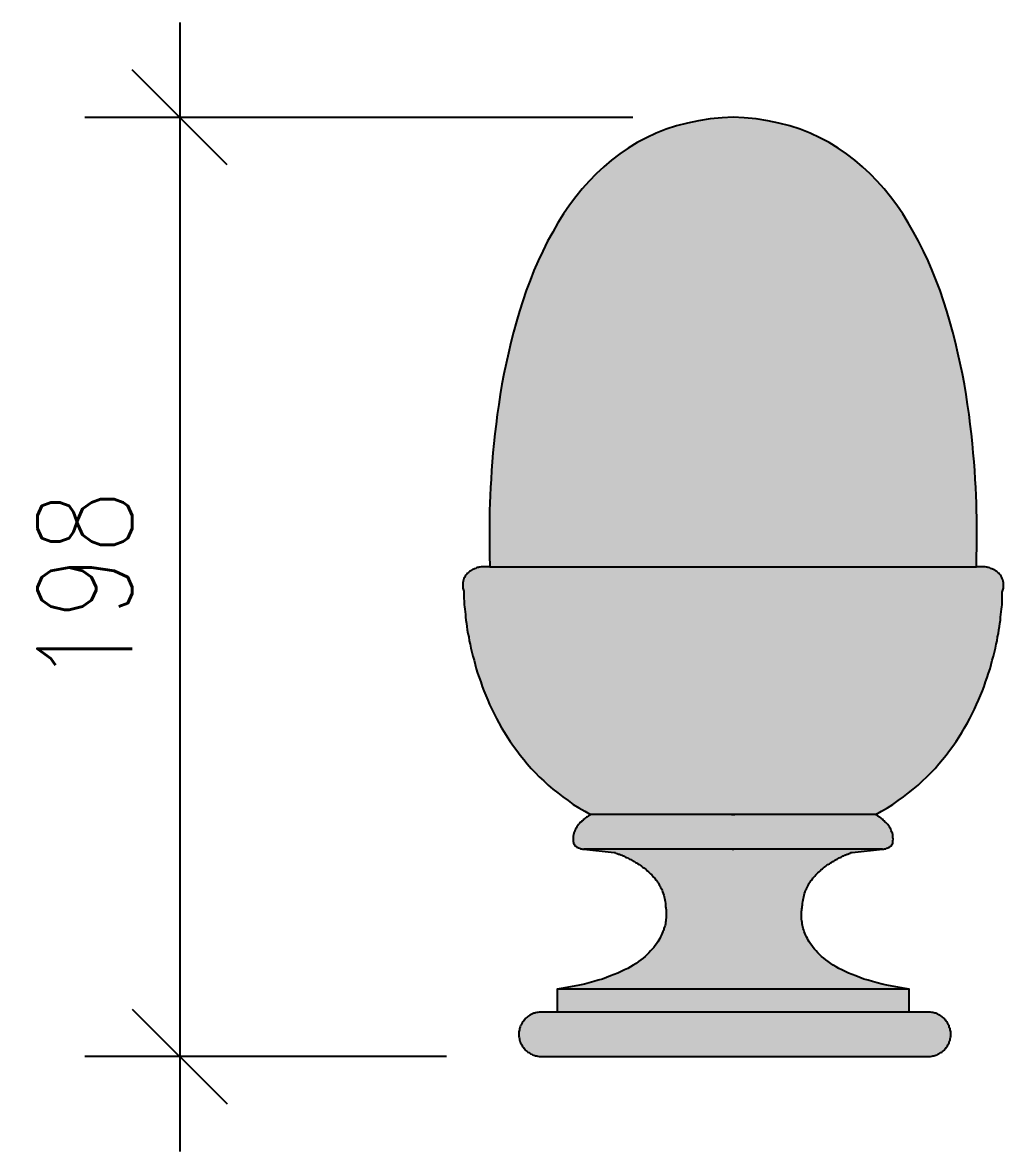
# Model space of a CAD drawing. Header units: millimetres. Extents: x -38686 to 870903, y -23218 to 232707.
# Drawn here: x 16744.2 to 16951, y 24920.7 to 25158.6 of the extents above; entities that cross this region are included whole.
import ezdxf

# ---------------------------------------------------------------- set-up
doc = ezdxf.new("R2010")
doc.units = ezdxf.units.MM
doc.header["$LTSCALE"] = 10
doc.header["$PDMODE"] = 35
doc.header["$PDSIZE"] = 50
doc.layers.add('42 - Detail Hatch', color=7, linetype='Continuous')
doc.layers.add('44 - Detail Text', color=7, linetype='Continuous')
doc.styles.add('1-10', font='romans.shx', dxfattribs={"width": 0.8, "height": 20})
doc.dimstyles.new('1-10', dxfattribs={"dimtxt": 20, "dimasz": 20, "dimexe": 20, "dimexo": 20, "dimgap": 10, "dimtad": 1, "dimdec": 0, "dimzin": 0, "dimdsep": 46, "dimtxsty": '1-10', "dimblk": 'OBLIQUE', "dimcen": 20, "dimdle": 20, "dimclrd": 251, "dimclre": 251, "dimclrt": 251, "dimadec": 0, "dimazin": 0, "dimtfac": 1, "dimtdec": 0, "dimtix": 1, "dimtmove": 1, "dimatfit": 3, "dimfxl": 1, "dimtolj": 1, "dimtzin": 0, "dimlwd": 25, "dimarcsym": 0})

# ---------------------------------------------------------------- blocks, each defined once
blk = doc.blocks.new('_Oblique')
at = {"color": 0, "linetype": 'ByBlock', "lineweight": -2}
blk.add_line((-0.5, -0.5), (0.5, 0.5), dxfattribs=at)
blk = doc.blocks.new('*D58')
at = {"layer": '44 - Detail Text', "color": 251, "lineweight": 25, "transparency": 16777216}
blk.add_line((16777.37, 25158.63), (16777.37, 24920.68), dxfattribs=at)
at = {"layer": '44 - Detail Text', "color": 251, "lineweight": -2, "transparency": 16777216}
for p, q in [((16872.88, 25138.63), (16757.37, 25138.63)), ((16833.63, 24940.68), (16757.37, 24940.68))]:
    blk.add_line(p, q, dxfattribs=at)
at = {"layer": 'Defpoints', "color": 0, "transparency": 16777216}
for p in [(16892.88, 25138.63), (16777.37, 24940.68), (16853.63, 24940.68)]:
    blk.add_point(p, dxfattribs=at)
at = {"layer": '44 - Detail Text', "color": 251, "lineweight": 25, "transparency": 16777216, "xscale": 20, "yscale": 20, "zscale": 20}
for p, rotation in [((16777.37, 25138.63), 90), ((16777.37, 24940.68), 270)]:
    blk.add_blockref('_Oblique', p, dxfattribs=dict(at, rotation=rotation))
at = {"layer": '44 - Detail Text', "color": 251, "transparency": 16777216, "insert": (16757.37, 25039.65), "char_height": 20, "attachment_point": 5, "rotation": 90, "style": '1-10'}
blk.add_mtext('\\A1;198', dxfattribs=at)

msp = doc.modelspace()

# ---------------------------------------------------------------- hatches: boundary and pattern name
at = {"layer": '42 - Detail Hatch', "ltscale": 10}
h = msp.add_hatch(color=69, dxfattribs=at)
h.dxf.hatch_style = 1
h.paths.add_polyline_path([(16894.024, 25138.676), (16891.731, 25138.574), (16889.203, 25138.339), (16886.734, 25137.927), (16884.382, 25137.457), (16882.089, 25136.869), (16879.914, 25136.164), (16877.797, 25135.282), (16875.739, 25134.341), (16873.799, 25133.342), (16871.918, 25132.166), (16870.154, 25130.931), (16868.39, 25129.638), (16866.744, 25128.227), (16865.157, 25126.757), (16863.687, 25125.169), (16862.217, 25123.582), (16860.865, 25121.877), (16859.512, 25120.113), (16858.278, 25118.291), (16857.102, 25116.409), (16855.985, 25114.469), (16854.927, 25112.529), (16853.927, 25110.471), (16852.928, 25108.413), (16852.046, 25106.356), (16851.223, 25104.239), (16850.4, 25102.122), (16849.694, 25099.947), (16848.988, 25097.772), (16848.342, 25095.596), (16847.695, 25093.362), (16847.166, 25091.187), (16846.637, 25088.953), (16846.166, 25086.777), (16845.696, 25084.602), (16845.285, 25082.427), (16844.932, 25080.251), (16844.638, 25078.135), (16844.285, 25076.018), (16844.05, 25073.96), (16843.815, 25071.903), (16843.58, 25069.904), (16843.403, 25067.964), (16843.227, 25066.023), (16843.109, 25064.201), (16842.992, 25062.378), (16842.874, 25060.614), (16842.815, 25058.968), (16842.756, 25057.322), (16842.698, 25055.793), (16842.639, 25054.324), (16842.639, 25052.971), (16842.639, 25051.678), (16842.639, 25050.443), (16842.639, 25049.385), (16842.639, 25048.327), (16842.639, 25047.445), (16842.698, 25046.622), (16842.698, 25045.975), (16842.698, 25045.387), (16842.756, 25044.917), (16842.756, 25044.623), (16842.756, 25044.388), (16842.756, 25043.917), (16841.11, 25043.917), (16841.051, 25043.917), (16840.934, 25043.917), (16840.64, 25043.858), (16840.522, 25043.8), (16840.346, 25043.741), (16840.17, 25043.741), (16839.934, 25043.682), (16839.758, 25043.564), (16839.523, 25043.506), (16839.346, 25043.388), (16839.111, 25043.329), (16838.876, 25043.212), (16838.7, 25043.035), (16838.465, 25042.918), (16838.229, 25042.741), (16838.053, 25042.565), (16837.877, 25042.389), (16837.7, 25042.153), (16837.524, 25041.918), (16837.406, 25041.683), (16837.289, 25041.448), (16837.171, 25041.154), (16837.112, 25040.86), (16837.053, 25040.507), (16837.053, 25040.331), (16837.053, 25040.154), (16837.053, 25039.978), (16837.053, 25039.802), (16837.053, 25039.625), (16837.053, 25039.39), (16837.112, 25039.214), (16837.171, 25038.979), (16837.23, 25038.743), (16837.289, 25038.567), (16837.289, 25038.449), (16837.289, 25038.332), (16837.289, 25038.155), (16837.289, 25037.979), (16837.289, 25037.744), (16837.289, 25037.45), (16837.289, 25037.156), (16837.347, 25036.744), (16837.347, 25036.392), (16837.347, 25035.921), (16837.406, 25035.451), (16837.465, 25034.981), (16837.524, 25034.451), (16837.583, 25033.864), (16837.641, 25033.276), (16837.7, 25032.629), (16837.818, 25031.982), (16837.877, 25031.335), (16837.994, 25030.63), (16838.112, 25029.866), (16838.288, 25029.16), (16838.406, 25028.337), (16838.582, 25027.573), (16838.758, 25026.75), (16838.935, 25025.926), (16839.17, 25025.045), (16839.405, 25024.221), (16839.64, 25023.34), (16839.876, 25022.399), (16840.17, 25021.517), (16840.463, 25020.576), (16840.816, 25019.636), (16841.11, 25018.695), (16841.463, 25017.754), (16841.875, 25016.814), (16842.286, 25015.814), (16842.698, 25014.873), (16843.168, 25013.874), (16843.638, 25012.933), (16844.109, 25011.934), (16844.638, 25010.993), (16845.226, 25009.994), (16845.814, 25008.994), (16846.402, 25008.053), (16847.048, 25007.054), (16847.695, 25006.113), (16848.401, 25005.172), (16849.106, 25004.232), (16849.87, 25003.291), (16850.635, 25002.35), (16851.458, 25001.41), (16852.281, 25000.528), (16853.163, 24999.646), (16854.103, 24998.764), (16855.044, 24997.882), (16856.044, 24997.059), (16857.043, 24996.236), (16858.101, 24995.413), (16859.219, 24994.649), (16860.336, 24993.825), (16861.511, 24993.12), (16862.746, 24992.414), (16863.981, 24991.709), (16863.922, 24991.65), (16863.804, 24991.591), (16863.569, 24991.415), (16863.452, 24991.356), (16863.275, 24991.239), (16863.099, 24991.121), (16862.922, 24991.003), (16862.746, 24990.886), (16862.57, 24990.709), (16862.393, 24990.533), (16862.217, 24990.357), (16862.041, 24990.18), (16861.805, 24990.004), (16861.629, 24989.769), (16861.453, 24989.592), (16861.276, 24989.357), (16861.1, 24989.122), (16860.924, 24988.828), (16860.806, 24988.593), (16860.688, 24988.299), (16860.571, 24988.005), (16860.453, 24987.77), (16860.394, 24987.417), (16860.336, 24987.123), (16860.336, 24986.829), (16860.277, 24986.476), (16860.336, 24986.124), (16860.336, 24985.947), (16860.394, 24985.771), (16860.394, 24985.594), (16860.453, 24985.418), (16860.512, 24985.418), (16860.571, 24985.3), (16860.747, 24985.124), (16860.865, 24985.006), (16860.982, 24984.948), (16861.1, 24984.83), (16861.276, 24984.712), (16861.453, 24984.654), (16861.629, 24984.595), (16861.864, 24984.477), (16862.099, 24984.477), (16862.335, 24984.419), (16862.57, 24984.419), (16868.919, 24983.713), (16869.037, 24983.654), (16869.155, 24983.654), (16869.331, 24983.537), (16869.566, 24983.478), (16869.86, 24983.36), (16870.036, 24983.301), (16870.213, 24983.243), (16870.33, 24983.184), (16870.566, 24983.125), (16870.742, 24983.007), (16870.918, 24982.949), (16871.154, 24982.831), (16871.33, 24982.714), (16871.565, 24982.655), (16871.8, 24982.537), (16871.977, 24982.42), (16872.212, 24982.302), (16872.447, 24982.184), (16872.682, 24982.067), (16872.976, 24981.89), (16873.211, 24981.773), (16873.446, 24981.596), (16873.682, 24981.479), (16873.917, 24981.302), (16874.211, 24981.126), (16874.446, 24981.009), (16874.681, 24980.832), (16874.916, 24980.597), (16875.21, 24980.421), (16875.445, 24980.244), (16875.681, 24980.068), (16875.916, 24979.833), (16876.151, 24979.597), (16876.386, 24979.421), (16876.621, 24979.186), (16876.856, 24978.951), (16877.092, 24978.716), (16877.268, 24978.48), (16877.503, 24978.245), (16877.68, 24977.951), (16877.915, 24977.716), (16878.091, 24977.422), (16878.267, 24977.187), (16878.444, 24976.893), (16878.62, 24976.599), (16878.738, 24976.305), (16878.914, 24976.011), (16879.032, 24975.717), (16879.149, 24975.364), (16879.267, 24975.07), (16879.385, 24974.718), (16879.502, 24974.365), (16879.561, 24974.071), (16879.62, 24973.718), (16879.679, 24973.365), (16879.737, 24972.954), (16879.737, 24972.601), (16879.737, 24972.542), (16879.796, 24972.425), (16879.796, 24972.248), (16879.855, 24972.013), (16879.855, 24971.837), (16879.914, 24971.66), (16879.914, 24971.484), (16879.914, 24971.308), (16879.914, 24971.072), (16879.914, 24970.837), (16879.914, 24970.602), (16879.914, 24970.367), (16879.914, 24970.132), (16879.914, 24969.838), (16879.855, 24969.544), (16879.855, 24969.25), (16879.796, 24968.956), (16879.737, 24968.662), (16879.679, 24968.309), (16879.561, 24968.015), (16879.443, 24967.662), (16879.385, 24967.31), (16879.208, 24967.016), (16879.091, 24966.663), (16878.914, 24966.31), (16878.738, 24965.899), (16878.561, 24965.546), (16878.385, 24965.193), (16878.15, 24964.84), (16877.856, 24964.429), (16877.621, 24964.076), (16877.327, 24963.665), (16876.974, 24963.312), (16876.621, 24962.959), (16876.269, 24962.547), (16875.916, 24962.195), (16875.504, 24961.783), (16875.034, 24961.43), (16874.564, 24961.078), (16874.093, 24960.725), (16873.564, 24960.313), (16872.976, 24959.961), (16872.388, 24959.608), (16871.8, 24959.255), (16871.095, 24958.961), (16870.448, 24958.608), (16869.742, 24958.256), (16868.978, 24957.962), (16868.155, 24957.668), (16867.332, 24957.315), (16866.509, 24957.021), (16865.568, 24956.786), (16864.627, 24956.492), (16863.687, 24956.198), (16862.687, 24955.963), (16861.629, 24955.727), (16860.512, 24955.492), (16859.336, 24955.316), (16858.16, 24955.081), (16856.926, 24954.904), (16856.926, 24950.025), (16853.633, 24950.025), (16853.339, 24950.025), (16853.104, 24950.025), (16852.869, 24949.966), (16852.634, 24949.966), (16852.398, 24949.907), (16852.222, 24949.848), (16851.987, 24949.789), (16851.752, 24949.672), (16851.575, 24949.613), (16851.34, 24949.495), (16851.164, 24949.378), (16850.929, 24949.26), (16850.752, 24949.143), (16850.576, 24948.966), (16850.4, 24948.849), (16850.223, 24948.672), (16850.106, 24948.496), (16849.929, 24948.32), (16849.812, 24948.143), (16849.694, 24947.967), (16849.576, 24947.79), (16849.459, 24947.614), (16849.341, 24947.379), (16849.224, 24947.202), (16849.165, 24946.967), (16849.047, 24946.732), (16848.988, 24946.556), (16848.988, 24946.321), (16848.93, 24946.085), (16848.871, 24945.85), (16848.871, 24945.615), (16848.871, 24945.38), (16848.871, 24945.145), (16848.871, 24944.91), (16848.93, 24944.674), (16848.988, 24944.439), (16848.988, 24944.204), (16849.047, 24943.969), (16849.165, 24943.734), (16849.224, 24943.557), (16849.341, 24943.322), (16849.459, 24943.146), (16849.576, 24942.911), (16849.694, 24942.734), (16849.812, 24942.558), (16849.929, 24942.381), (16850.106, 24942.205), (16850.223, 24942.029), (16850.4, 24941.911), (16850.576, 24941.735), (16850.752, 24941.617), (16850.929, 24941.5), (16851.164, 24941.382), (16851.34, 24941.264), (16851.575, 24941.147), (16851.752, 24941.029), (16851.987, 24940.97), (16852.222, 24940.912), (16852.398, 24940.853), (16852.634, 24940.794), (16852.869, 24940.735), (16853.104, 24940.676), (16853.339, 24940.676), (16853.633, 24940.676), (16935.12, 24940.676), (16935.414, 24940.676), (16935.65, 24940.676), (16935.885, 24940.735), (16936.12, 24940.794), (16936.355, 24940.853), (16936.532, 24940.912), (16936.767, 24940.97), (16937.002, 24941.029), (16937.178, 24941.147), (16937.413, 24941.264), (16937.59, 24941.382), (16937.825, 24941.5), (16938.001, 24941.617), (16938.178, 24941.735), (16938.354, 24941.911), (16938.472, 24942.029), (16938.648, 24942.205), (16938.824, 24942.381), (16938.942, 24942.558), (16939.06, 24942.734), (16939.177, 24942.911), (16939.295, 24943.146), (16939.412, 24943.322), (16939.53, 24943.557), (16939.589, 24943.734), (16939.648, 24943.969), (16939.765, 24944.204), (16939.765, 24944.439), (16939.824, 24944.674), (16939.883, 24944.91), (16939.883, 24945.145), (16939.883, 24945.38), (16939.883, 24945.615), (16939.883, 24945.85), (16939.824, 24946.085), (16939.765, 24946.321), (16939.765, 24946.556), (16939.648, 24946.732), (16939.589, 24946.967), (16939.53, 24947.202), (16939.412, 24947.379), (16939.295, 24947.614), (16939.177, 24947.79), (16939.06, 24947.967), (16938.942, 24948.143), (16938.824, 24948.32), (16938.648, 24948.496), (16938.472, 24948.672), (16938.354, 24948.849), (16938.178, 24948.966), (16938.001, 24949.143), (16937.825, 24949.26), (16937.59, 24949.378), (16937.413, 24949.495), (16937.178, 24949.613), (16937.002, 24949.672), (16936.767, 24949.789), (16936.532, 24949.848), (16936.355, 24949.907), (16936.12, 24949.966), (16935.885, 24949.966), (16935.65, 24950.025), (16935.414, 24950.025), (16935.12, 24950.025), (16931.123, 24950.025), (16931.123, 24954.904), (16929.888, 24955.081), (16928.712, 24955.316), (16927.536, 24955.492), (16926.419, 24955.727), (16925.42, 24955.963), (16924.361, 24956.198), (16923.421, 24956.492), (16922.48, 24956.786), (16921.598, 24957.021), (16920.716, 24957.315), (16919.893, 24957.668), (16919.129, 24957.962), (16918.364, 24958.256), (16917.659, 24958.608), (16916.953, 24958.961), (16916.307, 24959.255), (16915.719, 24959.608), (16915.131, 24959.961), (16914.602, 24960.313), (16914.073, 24960.725), (16913.543, 24961.078), (16913.132, 24961.43), (16912.661, 24961.783), (16912.25, 24962.195), (16911.897, 24962.547), (16911.544, 24962.959), (16911.192, 24963.312), (16910.898, 24963.665), (16910.604, 24964.076), (16910.31, 24964.429), (16910.075, 24964.84), (16909.839, 24965.193), (16909.663, 24965.546), (16909.487, 24965.899), (16909.31, 24966.31), (16909.134, 24966.663), (16909.016, 24967.016), (16908.899, 24967.31), (16908.781, 24967.662), (16908.722, 24968.015), (16908.664, 24968.309), (16908.605, 24968.662), (16908.546, 24968.956), (16908.487, 24969.25), (16908.428, 24969.544), (16908.428, 24969.838), (16908.428, 24970.132), (16908.428, 24970.367), (16908.428, 24970.602), (16908.428, 24970.837), (16908.428, 24971.072), (16908.428, 24971.308), (16908.487, 24971.484), (16908.487, 24971.66), (16908.487, 24971.837), (16908.546, 24972.013), (16908.605, 24972.248), (16908.605, 24972.425), (16908.664, 24972.542), (16908.664, 24972.601), (16908.664, 24972.954), (16908.722, 24973.365), (16908.781, 24973.718), (16908.84, 24974.071), (16908.899, 24974.365), (16909.016, 24974.718), (16909.075, 24975.07), (16909.193, 24975.364), (16909.31, 24975.717), (16909.487, 24976.011), (16909.604, 24976.305), (16909.781, 24976.599), (16909.898, 24976.893), (16910.075, 24977.187), (16910.251, 24977.422), (16910.427, 24977.716), (16910.663, 24977.951), (16910.839, 24978.245), (16911.015, 24978.48), (16911.25, 24978.716), (16911.486, 24978.951), (16911.662, 24979.186), (16911.897, 24979.421), (16912.132, 24979.597), (16912.368, 24979.833), (16912.603, 24980.068), (16912.838, 24980.244), (16913.073, 24980.421), (16913.308, 24980.597), (16913.543, 24980.832), (16913.779, 24981.009), (16914.014, 24981.126), (16914.308, 24981.302), (16914.543, 24981.479), (16914.778, 24981.596), (16915.013, 24981.773), (16915.248, 24981.89), (16915.484, 24982.067), (16915.719, 24982.184), (16915.954, 24982.302), (16916.13, 24982.42), (16916.365, 24982.537), (16916.601, 24982.655), (16916.777, 24982.714), (16917.012, 24982.831), (16917.189, 24982.949), (16917.365, 24983.007), (16917.541, 24983.125), (16917.718, 24983.184), (16917.894, 24983.243), (16918.07, 24983.301), (16918.188, 24983.36), (16918.482, 24983.478), (16918.717, 24983.537), (16918.894, 24983.654), (16919.011, 24983.654), (16919.129, 24983.713), (16925.478, 24984.419), (16925.714, 24984.419), (16925.949, 24984.477), (16926.184, 24984.477), (16926.419, 24984.595), (16926.595, 24984.654), (16926.772, 24984.712), (16926.948, 24984.83), (16927.066, 24984.948), (16927.183, 24985.006), (16927.301, 24985.124), (16927.477, 24985.3), (16927.536, 24985.418), (16927.595, 24985.418), (16927.654, 24985.594), (16927.654, 24985.771), (16927.713, 24985.947), (16927.713, 24986.124), (16927.771, 24986.476), (16927.713, 24986.829), (16927.713, 24987.123), (16927.654, 24987.417), (16927.595, 24987.77), (16927.477, 24988.005), (16927.36, 24988.299), (16927.242, 24988.593), (16927.125, 24988.828), (16926.948, 24989.122), (16926.772, 24989.357), (16926.595, 24989.592), (16926.419, 24989.769), (16926.243, 24990.004), (16926.008, 24990.18), (16925.831, 24990.357), (16925.655, 24990.533), (16925.478, 24990.709), (16925.302, 24990.886), (16925.126, 24991.003), (16924.949, 24991.121), (16924.773, 24991.239), (16924.596, 24991.356), (16924.479, 24991.415), (16924.244, 24991.591), (16924.126, 24991.65), (16924.067, 24991.709), (16925.302, 24992.414), (16926.537, 24993.12), (16927.713, 24993.825), (16928.83, 24994.649), (16929.947, 24995.413), (16931.005, 24996.236), (16932.004, 24997.059), (16933.004, 24997.882), (16933.945, 24998.764), (16934.885, 24999.646), (16935.767, 25000.528), (16936.59, 25001.41), (16937.413, 25002.35), (16938.178, 25003.291), (16938.942, 25004.232), (16939.648, 25005.172), (16940.353, 25006.113), (16941, 25007.054), (16941.647, 25008.053), (16942.234, 25008.994), (16942.822, 25009.994), (16943.41, 25010.993), (16943.939, 25011.934), (16944.41, 25012.933), (16944.88, 25013.874), (16945.35, 25014.873), (16945.762, 25015.814), (16946.174, 25016.814), (16946.585, 25017.754), (16946.938, 25018.695), (16947.232, 25019.636), (16947.585, 25020.576), (16947.879, 25021.517), (16948.173, 25022.399), (16948.408, 25023.34), (16948.643, 25024.221), (16948.878, 25025.045), (16949.113, 25025.926), (16949.29, 25026.75), (16949.466, 25027.573), (16949.642, 25028.337), (16949.76, 25029.16), (16949.936, 25029.866), (16950.054, 25030.63), (16950.172, 25031.335), (16950.23, 25031.982), (16950.348, 25032.629), (16950.407, 25033.276), (16950.465, 25033.864), (16950.524, 25034.451), (16950.583, 25034.981), (16950.642, 25035.451), (16950.701, 25035.921), (16950.701, 25036.392), (16950.701, 25036.744), (16950.759, 25037.156), (16950.759, 25037.45), (16950.759, 25037.744), (16950.759, 25037.979), (16950.759, 25038.155), (16950.759, 25038.332), (16950.759, 25038.449), (16950.759, 25038.567), (16950.818, 25038.743), (16950.877, 25038.979), (16950.936, 25039.214), (16950.995, 25039.39), (16950.995, 25039.625), (16950.995, 25039.802), (16950.995, 25039.978), (16950.995, 25040.154), (16950.995, 25040.331), (16950.995, 25040.507), (16950.936, 25040.86), (16950.877, 25041.154), (16950.759, 25041.448), (16950.642, 25041.683), (16950.524, 25041.918), (16950.348, 25042.153), (16950.172, 25042.389), (16949.995, 25042.565), (16949.819, 25042.741), (16949.584, 25042.918), (16949.348, 25043.035), (16949.172, 25043.212), (16948.937, 25043.329), (16948.702, 25043.388), (16948.525, 25043.506), (16948.29, 25043.564), (16948.114, 25043.682), (16947.879, 25043.741), (16947.702, 25043.741), (16947.526, 25043.8), (16947.408, 25043.858), (16947.114, 25043.917), (16946.997, 25043.917), (16946.938, 25043.917), (16945.292, 25043.917), (16945.292, 25044.388), (16945.292, 25044.623), (16945.292, 25044.917), (16945.35, 25045.387), (16945.35, 25045.975), (16945.35, 25046.622), (16945.409, 25047.445), (16945.409, 25048.327), (16945.409, 25049.385), (16945.409, 25050.443), (16945.409, 25051.678), (16945.409, 25052.971), (16945.409, 25054.324), (16945.35, 25055.793), (16945.292, 25057.322), (16945.233, 25058.968), (16945.174, 25060.614), (16945.057, 25062.378), (16944.939, 25064.201), (16944.821, 25066.023), (16944.645, 25067.964), (16944.469, 25069.904), (16944.233, 25071.903), (16943.998, 25073.96), (16943.763, 25076.018), (16943.41, 25078.135), (16943.116, 25080.251), (16942.764, 25082.427), (16942.352, 25084.602), (16941.882, 25086.777), (16941.411, 25088.953), (16940.882, 25091.187), (16940.353, 25093.362), (16939.706, 25095.596), (16939.06, 25097.772), (16938.354, 25099.947), (16937.649, 25102.122), (16936.825, 25104.239), (16936.002, 25106.356), (16935.12, 25108.413), (16934.121, 25110.471), (16933.122, 25112.529), (16932.063, 25114.469), (16930.946, 25116.409), (16929.77, 25118.291), (16928.536, 25120.113), (16927.183, 25121.877), (16925.831, 25123.582), (16924.361, 25125.169), (16922.891, 25126.757), (16921.304, 25128.227), (16919.658, 25129.638), (16917.894, 25130.931), (16916.13, 25132.166), (16914.249, 25133.342), (16912.309, 25134.341), (16910.251, 25135.282), (16908.134, 25136.164), (16905.959, 25136.869), (16903.666, 25137.457), (16901.314, 25137.927), (16898.845, 25138.339), (16896.317, 25138.574)])

# ---------------------------------------------------------------- linework, layer by layer
at = {"color": 252}
msp.add_line((16842.756, 25043.917), (16945.292, 25043.917), dxfattribs=at)
at = {"color": 0, "linetype": 'Continuous'}
for points in [[(16894.024, 25138.676), (16891.731, 25138.574), (16889.203, 25138.339), (16886.734, 25137.927), (16884.382, 25137.457), (16882.089, 25136.869), (16879.914, 25136.164), (16877.797, 25135.282), (16875.739, 25134.341), (16873.799, 25133.342), (16871.918, 25132.166), (16870.154, 25130.931), (16868.39, 25129.638), (16866.744, 25128.227), (16865.157, 25126.757), (16863.687, 25125.169), (16862.217, 25123.582), (16860.865, 25121.877), (16859.512, 25120.113), (16858.278, 25118.291), (16857.102, 25116.409), (16855.985, 25114.469), (16854.927, 25112.529), (16853.927, 25110.471), (16852.928, 25108.413), (16852.046, 25106.356), (16851.223, 25104.239), (16850.4, 25102.122), (16849.694, 25099.947), (16848.988, 25097.772), (16848.342, 25095.596), (16847.695, 25093.362), (16847.166, 25091.187), (16846.637, 25088.953), (16846.166, 25086.777), (16845.696, 25084.602), (16845.285, 25082.427), (16844.932, 25080.251), (16844.638, 25078.135), (16844.285, 25076.018), (16844.05, 25073.96), (16843.815, 25071.903), (16843.58, 25069.904), (16843.403, 25067.964), (16843.227, 25066.023), (16843.109, 25064.201), (16842.992, 25062.378), (16842.874, 25060.614), (16842.815, 25058.968), (16842.756, 25057.322), (16842.698, 25055.793), (16842.639, 25054.324), (16842.639, 25052.971), (16842.639, 25051.678), (16842.639, 25050.443), (16842.639, 25049.385), (16842.639, 25048.327), (16842.639, 25047.445), (16842.698, 25046.622), (16842.698, 25045.975), (16842.698, 25045.387), (16842.756, 25044.917), (16842.756, 25044.623), (16842.756, 25044.388), (16842.756, 25043.917)], [(16945.292, 25043.917), (16945.292, 25044.388), (16945.292, 25044.623), (16945.292, 25044.917), (16945.35, 25045.387), (16945.35, 25045.975), (16945.35, 25046.622), (16945.409, 25047.445), (16945.409, 25048.327), (16945.409, 25049.385), (16945.409, 25050.443), (16945.409, 25051.678), (16945.409, 25052.971), (16945.409, 25054.324), (16945.35, 25055.793), (16945.292, 25057.322), (16945.233, 25058.968), (16945.174, 25060.614), (16945.057, 25062.378), (16944.939, 25064.201), (16944.821, 25066.023), (16944.645, 25067.964), (16944.469, 25069.904), (16944.233, 25071.903), (16943.998, 25073.96), (16943.763, 25076.018), (16943.41, 25078.135), (16943.116, 25080.251), (16942.764, 25082.427), (16942.352, 25084.602), (16941.882, 25086.777), (16941.411, 25088.953), (16940.882, 25091.187), (16940.353, 25093.362), (16939.706, 25095.596), (16939.06, 25097.772), (16938.354, 25099.947), (16937.649, 25102.122), (16936.825, 25104.239), (16936.002, 25106.356), (16935.12, 25108.413), (16934.121, 25110.471), (16933.122, 25112.529), (16932.063, 25114.469), (16930.946, 25116.409), (16929.77, 25118.291), (16928.536, 25120.113), (16927.183, 25121.877), (16925.831, 25123.582), (16924.361, 25125.169), (16922.891, 25126.757), (16921.304, 25128.227), (16919.658, 25129.638), (16917.894, 25130.931), (16916.13, 25132.166), (16914.249, 25133.342), (16912.309, 25134.341), (16910.251, 25135.282), (16908.134, 25136.164), (16905.959, 25136.869), (16903.666, 25137.457), (16901.314, 25137.927), (16898.845, 25138.339), (16896.317, 25138.574), (16894.024, 25138.676)], [(16842.756, 25043.917), (16841.11, 25043.917), (16841.051, 25043.917), (16840.934, 25043.917), (16840.64, 25043.858), (16840.522, 25043.8), (16840.346, 25043.741), (16840.17, 25043.741), (16839.934, 25043.682), (16839.758, 25043.564), (16839.523, 25043.506), (16839.346, 25043.388), (16839.111, 25043.329), (16838.876, 25043.212), (16838.7, 25043.035), (16838.465, 25042.918), (16838.229, 25042.741), (16838.053, 25042.565), (16837.877, 25042.389), (16837.7, 25042.153), (16837.524, 25041.918), (16837.406, 25041.683), (16837.289, 25041.448), (16837.171, 25041.154), (16837.112, 25040.86), (16837.053, 25040.507), (16837.053, 25040.331), (16837.053, 25040.154), (16837.053, 25039.978), (16837.053, 25039.802), (16837.053, 25039.625), (16837.053, 25039.39), (16837.112, 25039.214), (16837.171, 25038.979), (16837.23, 25038.743), (16837.289, 25038.567), (16837.289, 25038.449), (16837.289, 25038.332), (16837.289, 25038.155), (16837.289, 25037.979), (16837.289, 25037.744), (16837.289, 25037.45), (16837.289, 25037.156), (16837.347, 25036.744), (16837.347, 25036.392), (16837.347, 25035.921), (16837.406, 25035.451), (16837.465, 25034.981), (16837.524, 25034.451), (16837.583, 25033.864), (16837.641, 25033.276), (16837.7, 25032.629), (16837.818, 25031.982), (16837.877, 25031.335), (16837.994, 25030.63), (16838.112, 25029.866), (16838.288, 25029.16), (16838.406, 25028.337), (16838.582, 25027.573), (16838.758, 25026.75), (16838.935, 25025.926), (16839.17, 25025.045), (16839.405, 25024.221), (16839.64, 25023.34), (16839.876, 25022.399), (16840.17, 25021.517), (16840.463, 25020.576), (16840.816, 25019.636), (16841.11, 25018.695), (16841.463, 25017.754), (16841.875, 25016.814), (16842.286, 25015.814), (16842.698, 25014.873), (16843.168, 25013.874), (16843.638, 25012.933), (16844.109, 25011.934), (16844.638, 25010.993), (16845.226, 25009.994), (16845.814, 25008.994), (16846.402, 25008.053), (16847.048, 25007.054), (16847.695, 25006.113), (16848.401, 25005.172), (16849.106, 25004.232), (16849.87, 25003.291), (16850.635, 25002.35), (16851.458, 25001.41), (16852.281, 25000.528), (16853.163, 24999.646), (16854.103, 24998.764), (16855.044, 24997.882), (16856.044, 24997.059), (16857.043, 24996.236), (16858.101, 24995.413), (16859.219, 24994.649), (16860.336, 24993.825), (16861.511, 24993.12), (16862.746, 24992.414), (16863.981, 24991.709), (16863.922, 24991.65), (16863.804, 24991.591), (16863.569, 24991.415), (16863.452, 24991.356), (16863.275, 24991.239), (16863.099, 24991.121), (16862.922, 24991.003), (16862.746, 24990.886), (16862.57, 24990.709), (16862.393, 24990.533), (16862.217, 24990.357), (16862.041, 24990.18), (16861.805, 24990.004), (16861.629, 24989.769), (16861.453, 24989.592), (16861.276, 24989.357), (16861.1, 24989.122), (16860.924, 24988.828), (16860.806, 24988.593), (16860.688, 24988.299), (16860.571, 24988.005), (16860.453, 24987.77), (16860.394, 24987.417), (16860.336, 24987.123), (16860.336, 24986.829), (16860.277, 24986.476), (16860.336, 24986.124), (16860.336, 24985.947), (16860.394, 24985.771), (16860.394, 24985.594), (16860.453, 24985.418), (16860.512, 24985.418), (16860.571, 24985.3), (16860.747, 24985.124), (16860.865, 24985.006), (16860.982, 24984.948), (16861.1, 24984.83), (16861.276, 24984.712), (16861.453, 24984.654), (16861.629, 24984.595), (16861.864, 24984.477), (16862.099, 24984.477), (16862.335, 24984.419), (16862.57, 24984.419), (16868.919, 24983.713), (16868.919, 24983.713), (16869.037, 24983.654), (16869.155, 24983.654), (16869.331, 24983.537), (16869.566, 24983.478), (16869.86, 24983.36), (16870.036, 24983.301), (16870.213, 24983.243), (16870.33, 24983.184), (16870.566, 24983.125), (16870.742, 24983.007), (16870.918, 24982.949), (16871.154, 24982.831), (16871.33, 24982.714), (16871.565, 24982.655), (16871.8, 24982.537), (16871.977, 24982.42), (16872.212, 24982.302), (16872.447, 24982.184), (16872.682, 24982.067), (16872.976, 24981.89), (16873.211, 24981.773), (16873.446, 24981.596), (16873.682, 24981.479), (16873.917, 24981.302), (16874.211, 24981.126), (16874.446, 24981.009), (16874.681, 24980.832), (16874.916, 24980.597), (16875.21, 24980.421), (16875.445, 24980.244), (16875.681, 24980.068), (16875.916, 24979.833), (16876.151, 24979.597), (16876.386, 24979.421), (16876.621, 24979.186), (16876.856, 24978.951), (16877.092, 24978.716), (16877.268, 24978.48), (16877.503, 24978.245), (16877.68, 24977.951), (16877.915, 24977.716), (16878.091, 24977.422), (16878.267, 24977.187), (16878.444, 24976.893), (16878.62, 24976.599), (16878.738, 24976.305), (16878.914, 24976.011), (16879.032, 24975.717), (16879.149, 24975.364), (16879.267, 24975.07), (16879.385, 24974.718), (16879.502, 24974.365), (16879.561, 24974.071), (16879.62, 24973.718), (16879.679, 24973.365), (16879.737, 24972.954), (16879.737, 24972.601), (16879.737, 24972.542), (16879.796, 24972.425), (16879.796, 24972.248), (16879.855, 24972.013), (16879.855, 24971.837), (16879.914, 24971.66), (16879.914, 24971.484), (16879.914, 24971.308), (16879.914, 24971.072), (16879.914, 24970.837), (16879.914, 24970.602), (16879.914, 24970.367), (16879.914, 24970.132), (16879.914, 24969.838), (16879.855, 24969.544), (16879.855, 24969.25), (16879.796, 24968.956), (16879.737, 24968.662), (16879.679, 24968.309), (16879.561, 24968.015), (16879.443, 24967.662), (16879.385, 24967.31), (16879.208, 24967.016), (16879.091, 24966.663), (16878.914, 24966.31), (16878.738, 24965.899), (16878.561, 24965.546), (16878.385, 24965.193), (16878.15, 24964.84), (16877.856, 24964.429), (16877.621, 24964.076), (16877.327, 24963.665), (16876.974, 24963.312), (16876.621, 24962.959), (16876.269, 24962.547), (16875.916, 24962.195), (16875.504, 24961.783), (16875.034, 24961.43), (16874.564, 24961.078), (16874.093, 24960.725), (16873.564, 24960.313), (16872.976, 24959.961), (16872.388, 24959.608), (16871.8, 24959.255), (16871.095, 24958.961), (16870.448, 24958.608), (16869.742, 24958.256), (16868.978, 24957.962), (16868.155, 24957.668), (16867.332, 24957.315), (16866.509, 24957.021), (16865.568, 24956.786), (16864.627, 24956.492), (16863.687, 24956.198), (16862.687, 24955.963), (16861.629, 24955.727), (16860.512, 24955.492), (16859.336, 24955.316), (16858.16, 24955.081), (16856.926, 24954.904), (16856.926, 24950.025)], [(16931.123, 24950.025), (16931.123, 24954.904), (16929.888, 24955.081), (16928.712, 24955.316), (16927.536, 24955.492), (16926.419, 24955.727), (16925.42, 24955.963), (16924.361, 24956.198), (16923.421, 24956.492), (16922.48, 24956.786), (16921.598, 24957.021), (16920.716, 24957.315), (16919.893, 24957.668), (16919.129, 24957.962), (16918.364, 24958.256), (16917.659, 24958.608), (16916.953, 24958.961), (16916.307, 24959.255), (16915.719, 24959.608), (16915.131, 24959.961), (16914.602, 24960.313), (16914.073, 24960.725), (16913.543, 24961.078), (16913.132, 24961.43), (16912.661, 24961.783), (16912.25, 24962.195), (16911.897, 24962.547), (16911.544, 24962.959), (16911.192, 24963.312), (16910.898, 24963.665), (16910.604, 24964.076), (16910.31, 24964.429), (16910.075, 24964.84), (16909.839, 24965.193), (16909.663, 24965.546), (16909.487, 24965.899), (16909.31, 24966.31), (16909.134, 24966.663), (16909.016, 24967.016), (16908.899, 24967.31), (16908.781, 24967.662), (16908.722, 24968.015), (16908.664, 24968.309), (16908.605, 24968.662), (16908.546, 24968.956), (16908.487, 24969.25), (16908.428, 24969.544), (16908.428, 24969.838), (16908.428, 24970.132), (16908.428, 24970.367), (16908.428, 24970.602), (16908.428, 24970.837), (16908.428, 24971.072), (16908.428, 24971.308), (16908.487, 24971.484), (16908.487, 24971.66), (16908.487, 24971.837), (16908.546, 24972.013), (16908.605, 24972.248), (16908.605, 24972.425), (16908.664, 24972.542), (16908.664, 24972.601), (16908.664, 24972.954), (16908.722, 24973.365), (16908.781, 24973.718), (16908.84, 24974.071), (16908.899, 24974.365), (16909.016, 24974.718), (16909.075, 24975.07), (16909.193, 24975.364), (16909.31, 24975.717), (16909.487, 24976.011), (16909.604, 24976.305), (16909.781, 24976.599), (16909.898, 24976.893), (16910.075, 24977.187), (16910.251, 24977.422), (16910.427, 24977.716), (16910.663, 24977.951), (16910.839, 24978.245), (16911.015, 24978.48), (16911.25, 24978.716), (16911.486, 24978.951), (16911.662, 24979.186), (16911.897, 24979.421), (16912.132, 24979.597), (16912.368, 24979.833), (16912.603, 24980.068), (16912.838, 24980.244), (16913.073, 24980.421), (16913.308, 24980.597), (16913.543, 24980.832), (16913.779, 24981.009), (16914.014, 24981.126), (16914.308, 24981.302), (16914.543, 24981.479), (16914.778, 24981.596), (16915.013, 24981.773), (16915.248, 24981.89), (16915.484, 24982.067), (16915.719, 24982.184), (16915.954, 24982.302), (16916.13, 24982.42), (16916.365, 24982.537), (16916.601, 24982.655), (16916.777, 24982.714), (16917.012, 24982.831), (16917.189, 24982.949), (16917.365, 24983.007), (16917.541, 24983.125), (16917.718, 24983.184), (16917.894, 24983.243), (16918.07, 24983.301), (16918.188, 24983.36), (16918.482, 24983.478), (16918.717, 24983.537), (16918.894, 24983.654), (16919.011, 24983.654), (16919.129, 24983.713), (16919.129, 24983.713), (16925.478, 24984.419), (16925.714, 24984.419), (16925.949, 24984.477), (16926.184, 24984.477), (16926.419, 24984.595), (16926.595, 24984.654), (16926.772, 24984.712), (16926.948, 24984.83), (16927.066, 24984.948), (16927.183, 24985.006), (16927.301, 24985.124), (16927.477, 24985.3), (16927.536, 24985.418), (16927.595, 24985.418), (16927.654, 24985.594), (16927.654, 24985.771), (16927.713, 24985.947), (16927.713, 24986.124), (16927.771, 24986.476), (16927.713, 24986.829), (16927.713, 24987.123), (16927.654, 24987.417), (16927.595, 24987.77), (16927.477, 24988.005), (16927.36, 24988.299), (16927.242, 24988.593), (16927.125, 24988.828), (16926.948, 24989.122), (16926.772, 24989.357), (16926.595, 24989.592), (16926.419, 24989.769), (16926.243, 24990.004), (16926.008, 24990.18), (16925.831, 24990.357), (16925.655, 24990.533), (16925.478, 24990.709), (16925.302, 24990.886), (16925.126, 24991.003), (16924.949, 24991.121), (16924.773, 24991.239), (16924.596, 24991.356), (16924.479, 24991.415), (16924.244, 24991.591), (16924.126, 24991.65), (16924.067, 24991.709), (16925.302, 24992.414), (16926.537, 24993.12), (16927.713, 24993.825), (16928.83, 24994.649), (16929.947, 24995.413), (16931.005, 24996.236), (16932.004, 24997.059), (16933.004, 24997.882), (16933.945, 24998.764), (16934.885, 24999.646), (16935.767, 25000.528), (16936.59, 25001.41), (16937.413, 25002.35), (16938.178, 25003.291), (16938.942, 25004.232), (16939.648, 25005.172), (16940.353, 25006.113), (16941, 25007.054), (16941.647, 25008.053), (16942.234, 25008.994), (16942.822, 25009.994), (16943.41, 25010.993), (16943.939, 25011.934), (16944.41, 25012.933), (16944.88, 25013.874), (16945.35, 25014.873), (16945.762, 25015.814), (16946.174, 25016.814), (16946.585, 25017.754), (16946.938, 25018.695), (16947.232, 25019.636), (16947.585, 25020.576), (16947.879, 25021.517), (16948.173, 25022.399), (16948.408, 25023.34), (16948.643, 25024.221), (16948.878, 25025.045), (16949.113, 25025.926), (16949.29, 25026.75), (16949.466, 25027.573), (16949.642, 25028.337), (16949.76, 25029.16), (16949.936, 25029.866), (16950.054, 25030.63), (16950.172, 25031.335), (16950.23, 25031.982), (16950.348, 25032.629), (16950.407, 25033.276), (16950.465, 25033.864), (16950.524, 25034.451), (16950.583, 25034.981), (16950.642, 25035.451), (16950.701, 25035.921), (16950.701, 25036.392), (16950.701, 25036.744), (16950.759, 25037.156), (16950.759, 25037.45), (16950.759, 25037.744), (16950.759, 25037.979), (16950.759, 25038.155), (16950.759, 25038.332), (16950.759, 25038.449), (16950.759, 25038.567), (16950.818, 25038.743), (16950.877, 25038.979), (16950.936, 25039.214), (16950.995, 25039.39), (16950.995, 25039.625), (16950.995, 25039.802), (16950.995, 25039.978), (16950.995, 25040.154), (16950.995, 25040.331), (16950.995, 25040.507), (16950.936, 25040.86), (16950.877, 25041.154), (16950.759, 25041.448), (16950.642, 25041.683), (16950.524, 25041.918), (16950.348, 25042.153), (16950.172, 25042.389), (16949.995, 25042.565), (16949.819, 25042.741), (16949.584, 25042.918), (16949.348, 25043.035), (16949.172, 25043.212), (16948.937, 25043.329), (16948.702, 25043.388), (16948.525, 25043.506), (16948.29, 25043.564), (16948.114, 25043.682), (16947.879, 25043.741), (16947.702, 25043.741), (16947.526, 25043.8), (16947.408, 25043.858), (16947.114, 25043.917), (16946.997, 25043.917), (16946.938, 25043.917), (16945.292, 25043.917)], [(16856.926, 24950.025), (16853.633, 24950.025), (16853.339, 24950.025), (16853.104, 24950.025), (16852.869, 24949.966), (16852.634, 24949.966), (16852.398, 24949.907), (16852.222, 24949.848), (16851.987, 24949.789), (16851.752, 24949.672), (16851.575, 24949.613), (16851.34, 24949.495), (16851.164, 24949.378), (16850.929, 24949.26), (16850.752, 24949.143), (16850.576, 24948.966), (16850.4, 24948.849), (16850.223, 24948.672), (16850.106, 24948.496), (16849.929, 24948.32), (16849.812, 24948.143), (16849.694, 24947.967), (16849.576, 24947.79), (16849.459, 24947.614), (16849.341, 24947.379), (16849.224, 24947.202), (16849.165, 24946.967), (16849.047, 24946.732), (16848.988, 24946.556), (16848.988, 24946.321), (16848.93, 24946.085), (16848.871, 24945.85), (16848.871, 24945.615), (16848.871, 24945.38), (16848.871, 24945.145), (16848.871, 24944.91), (16848.93, 24944.674), (16848.988, 24944.439), (16848.988, 24944.204), (16849.047, 24943.969), (16849.165, 24943.734), (16849.224, 24943.557), (16849.341, 24943.322), (16849.459, 24943.146), (16849.576, 24942.911), (16849.694, 24942.734), (16849.812, 24942.558), (16849.929, 24942.381), (16850.106, 24942.205), (16850.223, 24942.029), (16850.4, 24941.911), (16850.576, 24941.735), (16850.752, 24941.617), (16850.929, 24941.5), (16851.164, 24941.382), (16851.34, 24941.264), (16851.575, 24941.147), (16851.752, 24941.029), (16851.987, 24940.97), (16852.222, 24940.912), (16852.398, 24940.853), (16852.634, 24940.794), (16852.869, 24940.735), (16853.104, 24940.676), (16853.339, 24940.676), (16853.633, 24940.676), (16935.12, 24940.676)], [(16935.12, 24940.676), (16935.414, 24940.676), (16935.65, 24940.676), (16935.885, 24940.735), (16936.12, 24940.794), (16936.355, 24940.853), (16936.532, 24940.912), (16936.767, 24940.97), (16937.002, 24941.029), (16937.178, 24941.147), (16937.413, 24941.264), (16937.59, 24941.382), (16937.825, 24941.5), (16938.001, 24941.617), (16938.178, 24941.735), (16938.354, 24941.911), (16938.472, 24942.029), (16938.648, 24942.205), (16938.824, 24942.381), (16938.942, 24942.558), (16939.06, 24942.734), (16939.177, 24942.911), (16939.295, 24943.146), (16939.412, 24943.322), (16939.53, 24943.557), (16939.589, 24943.734), (16939.648, 24943.969), (16939.765, 24944.204), (16939.765, 24944.439), (16939.824, 24944.674), (16939.883, 24944.91), (16939.883, 24945.145), (16939.883, 24945.38), (16939.883, 24945.615), (16939.883, 24945.85), (16939.824, 24946.085), (16939.765, 24946.321), (16939.765, 24946.556), (16939.648, 24946.732), (16939.589, 24946.967), (16939.53, 24947.202), (16939.412, 24947.379), (16939.295, 24947.614), (16939.177, 24947.79), (16939.06, 24947.967), (16938.942, 24948.143), (16938.824, 24948.32), (16938.648, 24948.496), (16938.472, 24948.672), (16938.354, 24948.849), (16938.178, 24948.966), (16938.001, 24949.143), (16937.825, 24949.26), (16937.59, 24949.378), (16937.413, 24949.495), (16937.178, 24949.613), (16937.002, 24949.672), (16936.767, 24949.789), (16936.532, 24949.848), (16936.355, 24949.907), (16936.12, 24949.966), (16935.885, 24949.966), (16935.65, 24950.025), (16935.414, 24950.025), (16935.12, 24950.025), (16931.123, 24950.025)]]:
    msp.add_lwpolyline(points, dxfattribs=at)
at = {"color": 252}
for points in [[(16924.067, 24991.709), (16893.671, 24991.709), (16894.377, 24991.709), (16863.981, 24991.709)], [(16925.478, 24984.419), (16893.848, 24984.419), (16894.2, 24984.419), (16862.57, 24984.419)], [(16931.123, 24954.904), (16856.926, 24954.904)], [(16931.123, 24950.025), (16856.926, 24950.025)]]:
    msp.add_lwpolyline(points, dxfattribs=at)

# ---------------------------------------------------------------- dimensions: what is measured, and where the dimension line sits
at = {"layer": '44 - Detail Text'}
dim = msp.add_linear_dim(base=(16777.371, 24940.676), p1=(16892.878, 25138.625), p2=(16853.633, 24940.676), angle=90, dimstyle='1-10', dxfattribs=at)
dim.commit()
dim.dimension.update_dxf_attribs({"geometry": '*D58', "text_midpoint": (16757.371, 25039.651)})

doc.saveas('drawing.dxf')
